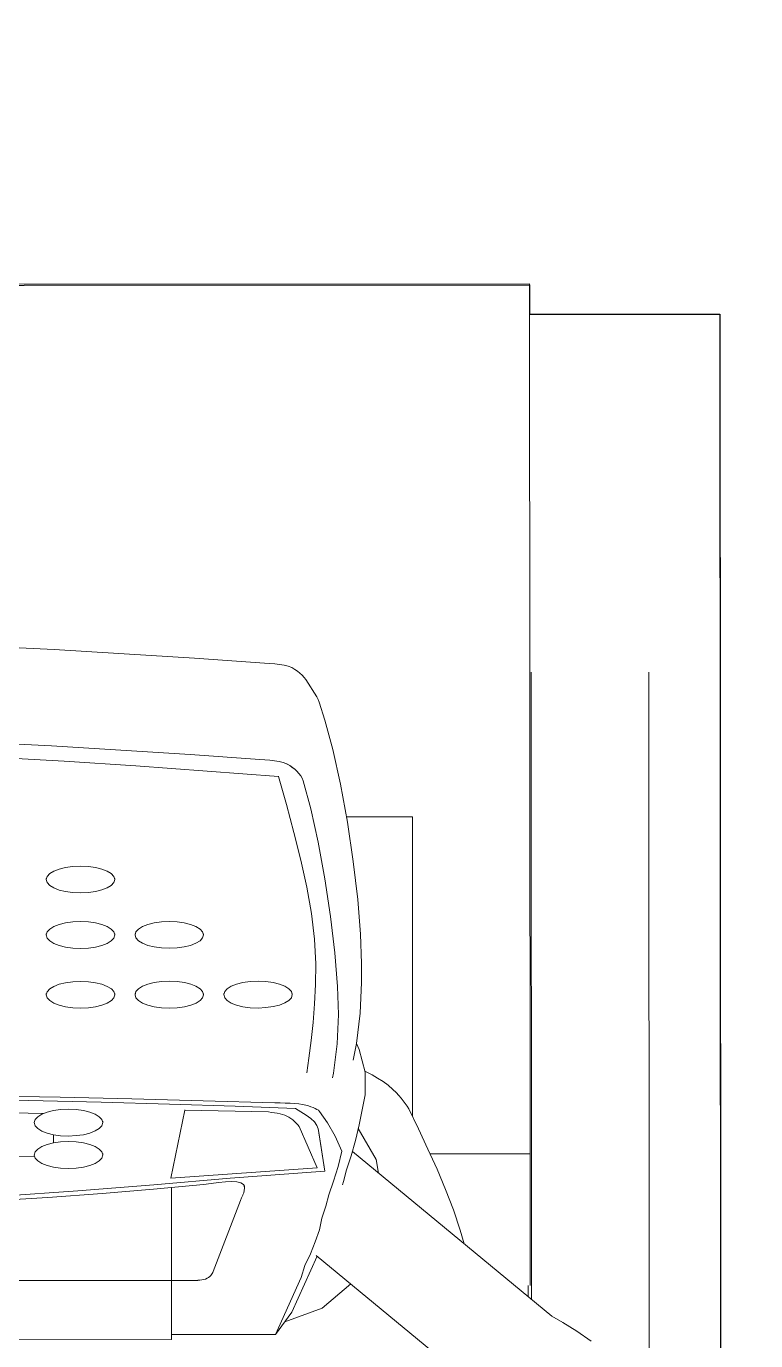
# Model space of a CAD drawing. Extents: x 5706208 to 5786773, y -2031603 to -1909573.
# Drawn here: x 5760155 to 5760484, y -1986957 to -1986364 of the extents above; entities that cross this region are included whole.
import ezdxf

# ---------------------------------------------------------------- set-up
doc = ezdxf.new("R2010")
doc.units = 0
doc.header["$LTSCALE"] = 1000
doc.header["$MEASUREMENT"] = 0
doc.layers.get('0').update_dxf_attribs({"linetype": 'CONTINUOUS'})
doc.layers.add('FURNITURE-r', color=44, linetype='CONTINUOUS')
doc.layers.add('WALL', color=7, linetype='CONTINUOUS')

# ---------------------------------------------------------------- blocks, each defined once
blk = doc.blocks.new('A$C57315646')
at = {"layer": 'FURNITURE-r', "lineweight": 0}
for p, q in [((2.86709, 0.08938), (2.86664, 0.77489)), ((2.47425, 0.13434), (2.47428, 0.08912)), ((2.41476, 0.08999), (2.40977, 0.08999)), ((2.47432, 0.08912), (2.41476, 0.08908)), ((2.47428, 0.08912), (2.86709, 0.08938)), ((2.85337, 0.08937), (2.85343, 0.00339)), ((2.69171, 0.08865), (2.40851, 0.08846)), ((2.69175, 0.03551), (2.3608, 0.03529)), ((2.85343, 0.00339), (2.30966, 0.00303))]:
    blk.add_line(p, q, dxfattribs=at)
at = {"layer": 'FURNITURE-r', "color": 15, "lineweight": 0}
for p, q in [((2.41705, 0.24121), (2.41679, 0.62985)), ((2.49529, 0.43516), (2.49244, 0.30926)), ((2.39026, 0.40531), (2.39036, 0.25121)), ((2.4989, 0.35115), (2.49832, 0.31584)), ((2.45301, 0.33398), (2.45452, 0.30715)), ((2.49977, 0.30152), (2.5004, 0.33394)), ((2.66005, 0.33698), (2.65847, 0.3055)), ((2.70199, 0.30426), (2.70359, 0.33605)), ((2.45516, 0.32807), (2.45748, 0.29358)), ((2.65335, 0.33237), (2.65153, 0.29973)), ((2.47287, 0.32293), (2.47323, 0.31311)), ((2.49832, 0.31584), (2.49756, 0.28304)), ((2.469, 0.30745), (2.46993, 0.30985)), ((2.46993, 0.30985), (2.47106, 0.31168)), ((2.47106, 0.31168), (2.47233, 0.31284)), ((2.47233, 0.31284), (2.47372, 0.31325)), ((2.47372, 0.31325), (2.4751, 0.31284)), ((2.4738, 0.31325), (2.47372, 0.31325)), ((2.4751, 0.31284), (2.47638, 0.31168)), ((2.47638, 0.31168), (2.4775, 0.30985)), ((2.4775, 0.30985), (2.47844, 0.30746)), ((2.48362, 0.30746), (2.48456, 0.30986)), ((2.48456, 0.30986), (2.48568, 0.31169)), ((2.48568, 0.31169), (2.48695, 0.31285)), ((2.48695, 0.31285), (2.48834, 0.31326)), ((2.48834, 0.31326), (2.48972, 0.31285)), ((2.48842, 0.31326), (2.48834, 0.31326)), ((2.48972, 0.31285), (2.491, 0.31169)), ((2.491, 0.31169), (2.49212, 0.30986)), ((2.49212, 0.30986), (2.49306, 0.30747)), ((2.45452, 0.30715), (2.45631, 0.2825)), ((2.46783, 0.30132), (2.46829, 0.30458)), ((2.46829, 0.30458), (2.469, 0.30745)), ((2.47844, 0.30746), (2.47916, 0.30458)), ((2.47916, 0.30458), (2.47962, 0.30133)), ((2.48289, 0.30449), (2.47925, 0.30449)), ((2.48245, 0.30133), (2.48291, 0.30459)), ((2.48291, 0.30459), (2.48362, 0.30746)), ((2.49306, 0.30747), (2.49378, 0.30459)), ((2.49378, 0.30459), (2.49424, 0.30134)), ((2.54137, 0.30198), (2.5423, 0.30437)), ((2.5423, 0.30437), (2.54343, 0.3062)), ((2.54343, 0.3062), (2.5447, 0.30737)), ((2.5447, 0.30737), (2.54609, 0.30778)), ((2.54609, 0.30778), (2.54747, 0.30737)), ((2.5466, 0.30778), (2.54609, 0.30778)), ((2.54747, 0.30737), (2.54875, 0.30621)), ((2.54875, 0.30621), (2.54987, 0.30438)), ((2.54987, 0.30438), (2.55081, 0.30198)), ((2.56836, 0.30199), (2.56929, 0.30439)), ((2.56929, 0.30439), (2.57042, 0.30622)), ((2.57042, 0.30622), (2.57169, 0.30739)), ((2.57169, 0.30739), (2.57308, 0.3078)), ((2.57308, 0.3078), (2.57446, 0.30739)), ((2.57359, 0.3078), (2.57308, 0.3078)), ((2.57446, 0.30739), (2.57574, 0.30622)), ((2.57574, 0.30622), (2.57686, 0.3044)), ((2.57686, 0.3044), (2.5778, 0.302)), ((2.59339, 0.30201), (2.59432, 0.30441)), ((2.59432, 0.30441), (2.59545, 0.30624)), ((2.59545, 0.30624), (2.59672, 0.3074)), ((2.59672, 0.3074), (2.59811, 0.30781)), ((2.59811, 0.30781), (2.59949, 0.3074)), ((2.59862, 0.30781), (2.59811, 0.30781)), ((2.59949, 0.3074), (2.60077, 0.30624)), ((2.60077, 0.30624), (2.60189, 0.30441)), ((2.60189, 0.30441), (2.60283, 0.30202)), ((2.65847, 0.3055), (2.65661, 0.27409)), ((2.70011, 0.27253), (2.70199, 0.30426)), ((2.46767, 0.29777), (2.46783, 0.30132)), ((2.46784, 0.29423), (2.46767, 0.29777)), ((2.47962, 0.30133), (2.47978, 0.29778)), ((2.47978, 0.29778), (2.47962, 0.29424)), ((2.48229, 0.29778), (2.48245, 0.30133)), ((2.48246, 0.29424), (2.48229, 0.29778)), ((2.49424, 0.30134), (2.4944, 0.29779)), ((2.4944, 0.29779), (2.49424, 0.29425)), ((2.49903, 0.26916), (2.49977, 0.30152)), ((2.5402, 0.29585), (2.54066, 0.2991)), ((2.54066, 0.2991), (2.54137, 0.30198)), ((2.55081, 0.30198), (2.55153, 0.29911)), ((2.55153, 0.29911), (2.55199, 0.29585)), ((2.56719, 0.29586), (2.56765, 0.29912)), ((2.56765, 0.29912), (2.56836, 0.30199)), ((2.5778, 0.302), (2.57852, 0.29913)), ((2.57852, 0.29913), (2.57898, 0.29587)), ((2.59222, 0.29588), (2.59268, 0.29914)), ((2.59268, 0.29914), (2.59339, 0.30201)), ((2.60283, 0.30202), (2.60355, 0.29914)), ((2.60355, 0.29914), (2.60401, 0.29589)), ((2.65153, 0.29973), (2.64941, 0.26732)), ((2.45748, 0.29358), (2.46022, 0.25912)), ((2.46829, 0.29097), (2.46784, 0.29423)), ((2.46901, 0.2881), (2.46829, 0.29097)), ((2.47917, 0.29098), (2.47846, 0.2881)), ((2.47962, 0.29424), (2.47917, 0.29098)), ((2.48291, 0.29098), (2.48246, 0.29424)), ((2.48363, 0.28811), (2.48291, 0.29098)), ((2.49379, 0.29099), (2.49308, 0.28811)), ((2.49424, 0.29425), (2.49379, 0.29099)), ((2.54004, 0.2923), (2.5402, 0.29585)), ((2.54021, 0.28875), (2.54004, 0.2923)), ((2.55199, 0.29585), (2.55215, 0.29231)), ((2.55215, 0.29231), (2.55199, 0.28876)), ((2.56703, 0.29232), (2.56719, 0.29586)), ((2.5672, 0.28877), (2.56703, 0.29232)), ((2.57898, 0.29587), (2.57914, 0.29232)), ((2.57914, 0.29232), (2.57898, 0.28878)), ((2.59206, 0.29233), (2.59222, 0.29588)), ((2.59223, 0.28879), (2.59206, 0.29233)), ((2.60401, 0.29589), (2.60417, 0.29234)), ((2.60417, 0.29234), (2.60401, 0.28879)), ((2.46995, 0.2857), (2.46901, 0.2881)), ((2.47108, 0.28387), (2.46995, 0.2857)), ((2.47752, 0.28571), (2.4764, 0.28388)), ((2.47846, 0.2881), (2.47752, 0.28571)), ((2.48457, 0.28571), (2.48363, 0.28811)), ((2.4857, 0.28388), (2.48457, 0.28571)), ((2.49214, 0.28572), (2.49102, 0.28389)), ((2.49308, 0.28811), (2.49214, 0.28572)), ((2.54066, 0.2855), (2.54021, 0.28875)), ((2.54138, 0.28262), (2.54066, 0.2855)), ((2.55154, 0.2855), (2.55083, 0.28263)), ((2.55199, 0.28876), (2.55154, 0.2855)), ((2.56765, 0.28551), (2.5672, 0.28877)), ((2.56837, 0.28264), (2.56765, 0.28551)), ((2.57853, 0.28552), (2.57782, 0.28265)), ((2.57898, 0.28878), (2.57853, 0.28552)), ((2.59269, 0.28553), (2.59223, 0.28879)), ((2.5934, 0.28266), (2.59269, 0.28553)), ((2.60356, 0.28554), (2.60285, 0.28266)), ((2.60401, 0.28879), (2.60356, 0.28554)), ((2.45631, 0.2825), (2.4583, 0.2593)), ((2.47235, 0.28271), (2.47108, 0.28387)), ((2.47374, 0.2823), (2.47235, 0.28271)), ((2.47512, 0.28271), (2.47374, 0.2823)), ((2.47437, 0.2823), (2.47374, 0.2823)), ((2.4764, 0.28388), (2.47512, 0.28271)), ((2.48697, 0.28272), (2.4857, 0.28388)), ((2.48836, 0.28231), (2.48697, 0.28272)), ((2.48974, 0.28272), (2.48836, 0.28231)), ((2.48899, 0.28231), (2.48836, 0.28231)), ((2.49102, 0.28389), (2.48974, 0.28272)), ((2.49756, 0.28304), (2.49668, 0.2521)), ((2.54232, 0.28023), (2.54138, 0.28262)), ((2.54345, 0.2784), (2.54232, 0.28023)), ((2.54989, 0.28023), (2.54877, 0.2784)), ((2.55083, 0.28263), (2.54989, 0.28023)), ((2.56931, 0.28024), (2.56837, 0.28264)), ((2.57044, 0.27842), (2.56931, 0.28024)), ((2.57688, 0.28025), (2.57576, 0.27842)), ((2.57782, 0.28265), (2.57688, 0.28025)), ((2.59434, 0.28026), (2.5934, 0.28266)), ((2.59547, 0.27843), (2.59434, 0.28026)), ((2.60191, 0.28027), (2.60079, 0.27844)), ((2.60285, 0.28266), (2.60191, 0.28027)), ((2.54472, 0.27724), (2.54345, 0.2784)), ((2.54611, 0.27683), (2.54472, 0.27724)), ((2.54749, 0.27724), (2.54611, 0.27683)), ((2.54662, 0.27683), (2.54611, 0.27683)), ((2.54877, 0.2784), (2.54749, 0.27724)), ((2.57171, 0.27725), (2.57044, 0.27842)), ((2.5731, 0.27684), (2.57171, 0.27725)), ((2.57448, 0.27725), (2.5731, 0.27684)), ((2.57361, 0.27685), (2.5731, 0.27684)), ((2.57576, 0.27842), (2.57448, 0.27725)), ((2.59674, 0.27727), (2.59547, 0.27843)), ((2.59813, 0.27686), (2.59674, 0.27727)), ((2.59951, 0.27727), (2.59813, 0.27686)), ((2.59864, 0.27686), (2.59813, 0.27686)), ((2.60079, 0.27844), (2.59951, 0.27727)), ((2.65661, 0.27409), (2.65455, 0.24271)), ((2.49821, 0.23684), (2.49903, 0.26916)), ((2.54345, 0.26611), (2.54473, 0.26728)), ((2.54473, 0.26728), (2.54611, 0.26769)), ((2.54611, 0.26769), (2.5475, 0.26728)), ((2.54662, 0.26769), (2.54611, 0.26769)), ((2.5475, 0.26728), (2.54877, 0.26611)), ((2.57044, 0.26613), (2.57172, 0.26729)), ((2.57172, 0.26729), (2.5731, 0.2677)), ((2.5731, 0.2677), (2.57449, 0.2673)), ((2.57361, 0.2677), (2.5731, 0.2677)), ((2.57449, 0.2673), (2.57577, 0.26613)), ((2.64941, 0.26732), (2.64709, 0.23505)), ((2.69803, 0.24084), (2.70011, 0.27253)), ((2.54068, 0.25901), (2.54139, 0.26188)), ((2.54139, 0.26188), (2.54233, 0.26428)), ((2.54233, 0.26428), (2.54345, 0.26611)), ((2.54877, 0.26611), (2.5499, 0.26429)), ((2.5499, 0.26429), (2.55084, 0.26189)), ((2.55084, 0.26189), (2.55156, 0.25902)), ((2.56767, 0.25903), (2.56839, 0.2619)), ((2.56839, 0.2619), (2.56932, 0.2643)), ((2.56932, 0.2643), (2.57044, 0.26613)), ((2.57577, 0.26613), (2.57689, 0.2643)), ((2.57689, 0.2643), (2.57783, 0.26191)), ((2.57783, 0.26191), (2.57855, 0.25903)), ((2.4583, 0.2593), (2.4604, 0.2367)), ((2.46022, 0.25912), (2.46323, 0.22468)), ((2.54007, 0.25221), (2.54023, 0.25575)), ((2.54023, 0.25575), (2.54068, 0.25901)), ((2.55156, 0.25902), (2.55201, 0.25576)), ((2.55201, 0.25576), (2.55218, 0.25221)), ((2.56706, 0.25222), (2.56722, 0.25577)), ((2.56722, 0.25577), (2.56767, 0.25903)), ((2.57855, 0.25903), (2.579, 0.25578)), ((2.579, 0.25578), (2.57917, 0.25223)), ((2.39036, 0.25121), (2.41695, 0.25122)), ((2.39269, 0.25121), (2.39273, 0.20417)), ((2.45905, 0.25125), (2.41713, 0.25122)), ((2.46322, 0.25146), (2.46787, 0.18542)), ((2.46322, 0.25146), (2.49401, 0.24526)), ((2.46327, 0.25146), (2.46322, 0.25146)), ((2.49668, 0.2521), (2.49571, 0.22241)), ((2.54023, 0.24866), (2.54007, 0.25221)), ((2.55218, 0.25221), (2.55202, 0.24867)), ((2.56722, 0.24868), (2.56706, 0.25222)), ((2.57917, 0.25223), (2.57901, 0.24869)), ((2.49318, 0.20737), (2.49401, 0.24526)), ((2.49401, 0.24526), (2.49405, 0.24526)), ((2.54069, 0.2454), (2.54023, 0.24866)), ((2.54141, 0.24253), (2.54069, 0.2454)), ((2.55157, 0.24541), (2.55085, 0.24254)), ((2.55202, 0.24867), (2.55157, 0.24541)), ((2.56768, 0.24542), (2.56722, 0.24868)), ((2.5684, 0.24255), (2.56768, 0.24542)), ((2.57856, 0.24543), (2.57784, 0.24256)), ((2.57901, 0.24869), (2.57856, 0.24543)), ((2.41708, 0.24031), (2.41705, 0.24121)), ((2.41713, 0.23936), (2.41708, 0.24031)), ((2.41721, 0.23843), (2.41713, 0.23936)), ((2.41733, 0.23753), (2.41721, 0.23843)), ((2.41749, 0.23666), (2.41733, 0.23753)), ((2.54235, 0.24013), (2.54141, 0.24253)), ((2.54347, 0.23831), (2.54235, 0.24013)), ((2.54475, 0.23714), (2.54347, 0.23831)), ((2.54879, 0.23831), (2.54752, 0.23714)), ((2.54992, 0.24014), (2.54879, 0.23831)), ((2.55085, 0.24254), (2.54992, 0.24014)), ((2.56934, 0.24015), (2.5684, 0.24255)), ((2.57046, 0.23832), (2.56934, 0.24015)), ((2.57174, 0.23716), (2.57046, 0.23832)), ((2.57578, 0.23833), (2.57451, 0.23716)), ((2.57691, 0.24016), (2.57578, 0.23833)), ((2.57784, 0.24256), (2.57691, 0.24016)), ((2.65455, 0.24271), (2.65237, 0.21135)), ((2.69583, 0.20918), (2.69803, 0.24084)), ((2.41773, 0.23584), (2.41749, 0.23666)), ((2.41804, 0.23508), (2.41773, 0.23584)), ((2.41841, 0.23442), (2.41804, 0.23508)), ((2.41883, 0.23387), (2.41841, 0.23442)), ((2.41926, 0.23344), (2.41883, 0.23387)), ((2.41971, 0.2331), (2.41926, 0.23344)), ((2.42017, 0.23282), (2.41971, 0.2331)), ((2.42065, 0.23259), (2.42017, 0.23282)), ((2.42112, 0.23238), (2.42065, 0.23259)), ((2.45319, 0.22007), (2.42112, 0.23238)), ((2.4604, 0.2367), (2.46088, 0.23335)), ((2.46088, 0.23335), (2.46131, 0.22998)), ((2.49733, 0.20455), (2.49821, 0.23684)), ((2.54613, 0.23673), (2.54475, 0.23714)), ((2.54752, 0.23714), (2.54613, 0.23673)), ((2.54664, 0.23673), (2.54613, 0.23673)), ((2.57312, 0.23675), (2.57174, 0.23716)), ((2.57451, 0.23716), (2.57312, 0.23675)), ((2.57363, 0.23675), (2.57312, 0.23675)), ((2.64709, 0.23505), (2.64467, 0.20285)), ((2.46131, 0.22998), (2.46161, 0.22683)), ((2.46161, 0.22683), (2.46173, 0.22401)), ((2.54236, 0.22419), (2.54348, 0.22602)), ((2.54348, 0.22602), (2.54475, 0.22718)), ((2.54475, 0.22718), (2.54614, 0.22759)), ((2.54614, 0.22759), (2.54753, 0.22718)), ((2.54665, 0.22759), (2.54614, 0.22759)), ((2.54753, 0.22718), (2.5488, 0.22602)), ((2.5488, 0.22602), (2.54993, 0.22419)), ((2.45438, 0.21952), (2.45319, 0.22007)), ((2.46116, 0.21982), (2.46035, 0.21866)), ((2.4616, 0.22164), (2.46116, 0.21982)), ((2.46173, 0.22401), (2.4616, 0.22164)), ((2.46323, 0.22468), (2.46639, 0.18194)), ((2.49571, 0.22241), (2.49469, 0.19519)), ((2.54071, 0.21892), (2.54142, 0.22179)), ((2.54142, 0.22179), (2.54236, 0.22419)), ((2.54993, 0.22419), (2.55087, 0.2218)), ((2.55087, 0.2218), (2.55158, 0.21892)), ((2.45556, 0.21901), (2.45438, 0.21952)), ((2.45575, 0.21894), (2.45556, 0.21901)), ((2.45669, 0.21859), (2.45575, 0.21894)), ((2.45775, 0.2183), (2.45669, 0.21859)), ((2.45873, 0.21819), (2.45775, 0.2183)), ((2.4596, 0.21829), (2.45873, 0.21819)), ((2.46035, 0.21866), (2.4596, 0.21829)), ((2.5401, 0.21211), (2.54025, 0.21566)), ((2.54025, 0.21566), (2.54071, 0.21892)), ((2.55158, 0.21892), (2.55204, 0.21567)), ((2.55204, 0.21567), (2.5522, 0.21212)), ((2.54026, 0.20857), (2.5401, 0.21211)), ((2.54072, 0.20531), (2.54026, 0.20857)), ((2.55204, 0.20858), (2.55159, 0.20532)), ((2.5522, 0.21212), (2.55204, 0.20858)), ((2.6522, 0.20898), (2.65202, 0.20673)), ((2.65237, 0.21135), (2.6522, 0.20898)), ((2.69566, 0.20679), (2.69583, 0.20918)), ((2.39273, 0.20417), (2.41844, 0.19264)), ((2.39273, 0.20417), (2.40271, 0.19678)), ((2.49204, 0.20104), (2.49232, 0.20217)), ((2.49232, 0.20217), (2.49256, 0.20339)), ((2.49256, 0.20339), (2.49278, 0.20468)), ((2.49278, 0.20468), (2.49298, 0.20601)), ((2.49298, 0.20601), (2.49318, 0.20737)), ((2.49719, 0.19978), (2.49727, 0.20211)), ((2.49727, 0.20211), (2.49733, 0.20455)), ((2.54143, 0.20244), (2.54072, 0.20531)), ((2.54237, 0.20004), (2.54143, 0.20244)), ((2.55088, 0.20244), (2.54994, 0.20005)), ((2.55159, 0.20532), (2.55088, 0.20244)), ((2.64467, 0.20285), (2.63198, 0.19929)), ((2.64467, 0.20285), (2.64485, 0.20286)), ((2.65147, 0.20262), (2.65102, 0.2008)), ((2.65179, 0.2046), (2.65147, 0.20262)), ((2.65202, 0.20673), (2.65179, 0.2046)), ((2.69492, 0.20036), (2.69524, 0.20236)), ((2.69524, 0.20236), (2.69548, 0.20451)), ((2.69548, 0.20451), (2.69566, 0.20679)), ((2.39846, 0.19993), (2.40459, 0.18311)), ((2.40271, 0.19678), (2.42804, 0.18538)), ((2.48886, 0.19565), (2.48954, 0.19643)), ((2.48954, 0.19643), (2.49019, 0.19727)), ((2.49019, 0.19727), (2.49079, 0.19816)), ((2.49079, 0.19816), (2.49132, 0.19912)), ((2.49132, 0.19912), (2.49171, 0.20001)), ((2.49171, 0.20001), (2.49204, 0.20104)), ((2.49697, 0.19555), (2.4971, 0.19759)), ((2.4971, 0.19759), (2.49719, 0.19978)), ((2.5435, 0.19821), (2.54237, 0.20004)), ((2.54477, 0.19705), (2.5435, 0.19821)), ((2.54616, 0.19664), (2.54477, 0.19705)), ((2.54755, 0.19705), (2.54616, 0.19664)), ((2.54667, 0.19664), (2.54616, 0.19664)), ((2.54882, 0.19822), (2.54755, 0.19705)), ((2.54994, 0.20005), (2.54882, 0.19822)), ((2.63198, 0.19929), (2.61936, 0.19587)), ((2.64877, 0.1966), (2.64791, 0.19553)), ((2.64959, 0.19773), (2.64877, 0.1966)), ((2.6504, 0.19916), (2.64959, 0.19773)), ((2.65102, 0.2008), (2.6504, 0.19916)), ((2.69302, 0.19542), (2.69384, 0.19687)), ((2.69384, 0.19687), (2.69447, 0.19852)), ((2.69447, 0.19852), (2.69492, 0.20036)), ((2.41844, 0.19264), (2.4238, 0.1909)), ((2.4238, 0.1909), (2.42917, 0.18834)), ((2.46787, 0.18542), (2.48666, 0.19345)), ((2.48666, 0.19345), (2.4874, 0.19417)), ((2.4874, 0.19417), (2.48814, 0.1949)), ((2.48814, 0.1949), (2.48886, 0.19565)), ((2.49022, 0.1883), (2.49172, 0.19037)), ((2.49172, 0.19037), (2.49321, 0.19272)), ((2.49321, 0.19272), (2.49469, 0.19519)), ((2.49469, 0.19519), (2.49488, 0.19519)), ((2.49588, 0.18936), (2.49621, 0.19051)), ((2.49621, 0.19051), (2.49654, 0.19199)), ((2.49654, 0.19199), (2.49679, 0.19368)), ((2.49679, 0.19368), (2.49697, 0.19555)), ((2.51744, 0.18908), (2.51081, 0.19003)), ((2.59465, 0.19004), (2.58271, 0.18792)), ((2.60689, 0.19273), (2.59465, 0.19004)), ((2.61936, 0.19587), (2.60689, 0.19273)), ((2.64273, 0.1917), (2.63001, 0.18817)), ((2.6439, 0.19218), (2.64273, 0.1917)), ((2.645, 0.19283), (2.6439, 0.19218)), ((2.64603, 0.19361), (2.645, 0.19283)), ((2.647, 0.19452), (2.64603, 0.19361)), ((2.64791, 0.19553), (2.647, 0.19452)), ((2.68059, 0.1856), (2.68838, 0.19047)), ((2.68838, 0.19047), (2.68942, 0.19127)), ((2.68942, 0.19127), (2.6904, 0.19218)), ((2.6904, 0.19218), (2.69132, 0.1932)), ((2.69132, 0.1932), (2.69219, 0.19428)), ((2.69219, 0.19428), (2.69302, 0.19542)), ((2.42838, 0.18578), (2.36192, 0.1052)), ((2.42917, 0.18834), (2.43453, 0.1863)), ((2.43453, 0.1863), (2.43989, 0.18436)), ((2.43989, 0.18436), (2.44526, 0.18328)), ((2.46639, 0.18194), (2.48381, 0.18456)), ((2.46792, 0.18542), (2.46787, 0.18542)), ((2.48381, 0.18456), (2.48548, 0.18499)), ((2.48548, 0.18499), (2.48711, 0.18547)), ((2.48711, 0.18547), (2.48868, 0.18662)), ((2.48828, 0.18068), (2.49343, 0.18431)), ((2.48868, 0.18662), (2.49022, 0.1883)), ((2.49343, 0.18431), (2.49391, 0.18481)), ((2.49391, 0.18481), (2.49435, 0.18547)), ((2.49435, 0.18547), (2.49477, 0.18628)), ((2.49477, 0.18628), (2.49516, 0.18722)), ((2.49516, 0.18722), (2.49553, 0.18825)), ((2.49553, 0.18825), (2.49588, 0.18936)), ((2.52536, 0.18807), (2.51744, 0.18908)), ((2.5335, 0.18721), (2.52536, 0.18807)), ((2.54194, 0.18655), (2.5335, 0.18721)), ((2.55076, 0.18613), (2.54194, 0.18655)), ((2.56004, 0.186), (2.55076, 0.18613)), ((2.57115, 0.18652), (2.56004, 0.186)), ((2.56021, 0.186), (2.56004, 0.186)), ((2.58271, 0.18792), (2.57115, 0.18652)), ((2.61493, 0.18486), (2.59843, 0.18188)), ((2.63001, 0.18817), (2.61493, 0.18486)), ((2.67005, 0.18194), (2.67826, 0.18444)), ((2.67826, 0.18444), (2.67946, 0.18493)), ((2.67946, 0.18493), (2.68059, 0.1856)), ((2.40459, 0.18311), (2.41548, 0.17015)), ((2.44526, 0.18328), (2.45062, 0.18149)), ((2.45062, 0.18149), (2.45578, 0.18017)), ((2.45578, 0.18017), (2.4619, 0.17797)), ((2.46657, 0.18194), (2.46639, 0.18194)), ((2.48216, 0.17728), (2.48828, 0.18068)), ((2.51071, 0.178), (2.5085, 0.1784)), ((2.58146, 0.17936), (2.56497, 0.17742)), ((2.59843, 0.18188), (2.58146, 0.17936)), ((2.64112, 0.17482), (2.65681, 0.17827)), ((2.65681, 0.17827), (2.67005, 0.18194)), ((2.46026, 0.17398), (2.46174, 0.1735)), ((2.46174, 0.1735), (2.46706, 0.17219)), ((2.4619, 0.17797), (2.46859, 0.17592)), ((2.46706, 0.17219), (2.47336, 0.17003)), ((2.46859, 0.17592), (2.47547, 0.17421)), ((2.47547, 0.17421), (2.48216, 0.17728)), ((2.52393, 0.17639), (2.51071, 0.178)), ((2.53716, 0.17578), (2.52393, 0.17639)), ((2.54988, 0.17618), (2.53716, 0.17578)), ((2.56497, 0.17742), (2.54988, 0.17618)), ((2.62396, 0.17172), (2.64112, 0.17482)), ((2.62638, 0.17216), (2.6264, 0.14232)), ((2.47532, 0.16947), (2.40092, 0.07926)), ((2.48573, 0.16678), (2.47177, 0.15871)), ((2.47336, 0.17003), (2.48025, 0.16804)), ((2.48025, 0.16804), (2.48734, 0.16641)), ((2.48734, 0.16641), (2.50096, 0.16375)), ((2.51115, 0.16376), (2.52136, 0.16644)), ((2.51662, 0.16905), (2.52409, 0.16767)), ((2.52136, 0.16644), (2.52407, 0.16768)), ((2.52409, 0.16767), (2.53785, 0.166)), ((2.57345, 0.1658), (2.58914, 0.16708)), ((2.58914, 0.16708), (2.60631, 0.1691)), ((2.60631, 0.1691), (2.62396, 0.17172)), ((2.50096, 0.16375), (2.51115, 0.16376)), ((2.50989, 0.1606), (2.50846, 0.15806)), ((2.51123, 0.16322), (2.50989, 0.1606)), ((2.51154, 0.16386), (2.51123, 0.16322)), ((2.53785, 0.166), (2.55161, 0.16537)), ((2.55161, 0.16537), (2.56021, 0.16537)), ((2.56021, 0.16537), (2.57345, 0.1658)), ((2.47177, 0.15871), (2.46554, 0.15761)), ((2.5069, 0.15563), (2.5052, 0.15331)), ((2.50846, 0.15806), (2.5069, 0.15563)), ((2.50061, 0.14853), (2.49935, 0.14744)), ((2.50193, 0.14975), (2.50061, 0.14853)), ((2.50332, 0.15115), (2.50193, 0.14975)), ((2.5052, 0.15331), (2.50332, 0.15115)), ((2.49464, 0.14395), (2.48554, 0.13959)), ((2.49579, 0.14475), (2.49464, 0.14395)), ((2.49695, 0.14558), (2.49579, 0.14475)), ((2.49814, 0.14647), (2.49695, 0.14558)), ((2.49935, 0.14744), (2.49814, 0.14647)), ((2.48554, 0.13959), (2.47642, 0.13532)), ((2.6264, 0.14232), (2.49106, 0.14223)), ((2.4673, 0.13121), (2.45815, 0.12735)), ((2.47642, 0.13532), (2.4673, 0.13121)), ((2.45815, 0.12735), (2.44898, 0.12381)), ((2.43977, 0.12069), (2.43365, 0.11894)), ((2.44898, 0.12381), (2.43977, 0.12069)), ((2.40092, 0.07926), (2.39806, 0.07432)), ((2.39806, 0.07432), (2.39421, 0.06809)), ((2.39421, 0.06809), (2.38962, 0.06155))]:
    blk.add_line(p, q, dxfattribs=at)

msp = doc.modelspace()

# ---------------------------------------------------------------- linework, layer by layer
at = {"layer": 'FURNITURE-r', "color": 15, "lineweight": 0}
for p, q in [((5760134.81, -1986686.77), (5760166.25, -1986688.35)), ((5760166.25, -1986688.35), (5760197.64, -1986690.21)), ((5760197.64, -1986690.21), (5760228.98, -1986692.26)), ((5760228.98, -1986692.26), (5760260.31, -1986694.45)), ((5760260.31, -1986694.45), (5760262.67, -1986694.61)), ((5760262.67, -1986694.61), (5760264.93, -1986694.79)), ((5760264.93, -1986694.79), (5760267.05, -1986695.02)), ((5760267.05, -1986695.02), (5760269.03, -1986695.34)), ((5760269.03, -1986695.34), (5760270.85, -1986695.79)), ((5760270.85, -1986695.79), (5760272.48, -1986696.41)), ((5760272.48, -1986696.41), (5760273.92, -1986697.22)), ((5760273.92, -1986697.22), (5760275.04, -1986698.04)), ((5760275.04, -1986698.04), (5760276.12, -1986698.9)), ((5760276.12, -1986698.9), (5760277.12, -1986699.81)), ((5760277.12, -1986699.81), (5760278.03, -1986700.78)), ((5760278.03, -1986700.78), (5760278.82, -1986701.81)), ((5760278.82, -1986701.81), (5760279.46, -1986702.9)), ((5760279.46, -1986702.9), (5760279.94, -1986704.07)), ((5760279.94, -1986704.07), (5760283.46, -1986716.78)), ((5760283.46, -1986716.78), (5760286.77, -1986731.85)), ((5760286.77, -1986731.85), (5760289.75, -1986748.33)), ((5760289.75, -1986748.33), (5760292.27, -1986765.28)), ((5760292.27, -1986765.28), (5760294.21, -1986781.76)), ((5760294.21, -1986781.76), (5760295.44, -1986796.83)), ((5760295.44, -1986796.83), (5760295.85, -1986809.54)), ((5760295.85, -1986809.54), (5760295.24, -1986822.75)), ((5760295.24, -1986822.75), (5760293.63, -1986835.96)), ((5760293.63, -1986835.96), (5760293.23, -1986838.16)), ((5760120.65, -1986847.76), (5760155.92, -1986848.34)), ((5760155.92, -1986848.34), (5760188.69, -1986849.1)), ((5760188.69, -1986849.1), (5760219.6, -1986849.98)), ((5760219.6, -1986849.98), (5760249.26, -1986850.95)), ((5760249.26, -1986850.95), (5760276.45, -1986851.96)), ((5760276.45, -1986851.96), (5760276.45, -1986851.77)), ((5760278.93, -1986853.44), (5760276.45, -1986851.96)), ((5760281.26, -1986854.93), (5760278.93, -1986853.44)), ((5760283.34, -1986856.44), (5760281.26, -1986854.93)), ((5760285.02, -1986857.97), (5760283.34, -1986856.44)), ((5760286.16, -1986859.54), (5760285.02, -1986857.97)), ((5760286.65, -1986861.16), (5760286.16, -1986859.54)), ((5760287.08, -1986862.83), (5760286.65, -1986861.16)), ((5760289.69, -1986880.24), (5760287.08, -1986862.83)), ((5760212.59, -1986886.4), (5760247, -1986883.39)), ((5760247, -1986883.39), (5760289.69, -1986880.24)), ((5760143.71, -1986891.45), (5760178.16, -1986889.13)), ((5760164.6, -1986892.1), (5760189.23, -1986890.31)), ((5760178.16, -1986889.13), (5760212.59, -1986886.4)), ((5760189.23, -1986890.31), (5760212.41, -1986888.32)), ((5760212.41, -1986888.32), (5760234.98, -1986886.22)), ((5760234.98, -1986886.22), (5760238.34, -1986885.75)), ((5760238.34, -1986885.75), (5760241.7, -1986885.32)), ((5760241.7, -1986885.32), (5760244.85, -1986885.01)), ((5760244.85, -1986885.01), (5760247.66, -1986884.89)), ((5760247.66, -1986884.89), (5760250.03, -1986885.02)), ((5760250.03, -1986885.02), (5760251.85, -1986885.46)), ((5760251.85, -1986885.46), (5760253, -1986886.27)), ((5760253.08, -1986889.93), (5760252.73, -1986890.86)), ((5760253, -1986886.27), (5760253.37, -1986887.02)), ((5760253.37, -1986888.86), (5760253.08, -1986889.93)), ((5760253.37, -1986887.02), (5760253.48, -1986887.89)), ((5760253.48, -1986887.89), (5760253.37, -1986888.86)), ((5760137.81, -1986893.61), (5760164.6, -1986892.1)), ((5760251.59, -1986893.42), (5760239.3, -1986925.46)), ((5760252.15, -1986892.23), (5760251.59, -1986893.42)), ((5760252.66, -1986891.06), (5760252.15, -1986892.23)), ((5760252.73, -1986890.86), (5760252.66, -1986891.06)), ((5760239.09, -1986925.93), (5760238.86, -1986926.41)), ((5760239.3, -1986925.46), (5760239.09, -1986925.93)), ((5760230.48, -1986929.53), (5759842.23, -1986929.79)), ((5760231.38, -1986929.49), (5760230.48, -1986929.53)), ((5760232.32, -1986929.44), (5760231.38, -1986929.49)), ((5760233.26, -1986929.37), (5760232.32, -1986929.44)), ((5760234.16, -1986929.25), (5760233.26, -1986929.37)), ((5760235.02, -1986929.08), (5760234.16, -1986929.25)), ((5760235.84, -1986928.85), (5760235.02, -1986929.08)), ((5760236.6, -1986928.53), (5760235.84, -1986928.85)), ((5760237.26, -1986928.16), (5760236.6, -1986928.53)), ((5760237.81, -1986927.75), (5760237.26, -1986928.16)), ((5760238.24, -1986927.32), (5760237.81, -1986927.75)), ((5760238.58, -1986926.87), (5760238.24, -1986927.32)), ((5760238.86, -1986926.41), (5760238.58, -1986926.87))]:
    msp.add_line(p, q, dxfattribs=at)
at = {"layer": 'WALL', "color": 8, "ltscale": 0.1}
msp.add_lwpolyline([(5760468.06, -1986493.59), (5760469.95, -1989343.59), (5760437.56, -1989343.6), (5760437.55, -1989339.76), (5760307.08, -1989339.85), (5760307.06, -1989287.09), (5759770.92, -1989287.36), (5759770.94, -1989339.84), (5759641.95, -1989340.29), (5759641.71, -1989344.14), (5759610.1, -1989344.16), (5759608.22, -1986494.16), (5759697.34, -1986494.1), (5759697.33, -1986480.82), (5760382.16, -1986480.37), (5760382.17, -1986493.64), (5760468.06, -1986493.59)], dxfattribs=at)
msp.add_arc((5760805.73, -1988080.82), 2535, 355.89897, 179.46693, dxfattribs=at)

# ---------------------------------------------------------------- block references
at = {"color": 8, "ltscale": 10, "xscale": 998.9986730661869, "yscale": 998.9986730661869, "zscale": 998.9986730661869, "rotation": 90}
msp.add_blockref('A$C57315646', (5760471.45, -1989344.16), dxfattribs=at)

doc.saveas('drawing.dxf')
